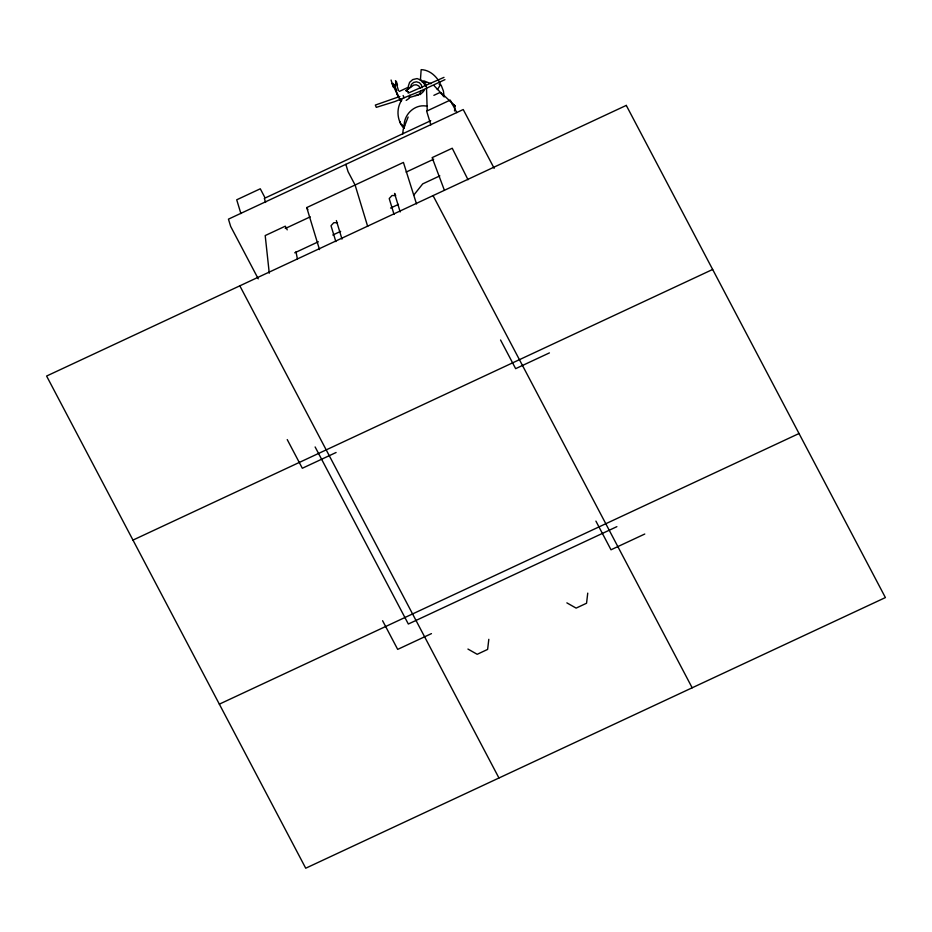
<?xml version="1.0" encoding="UTF-8"?>
<svg xmlns="http://www.w3.org/2000/svg" width="932" height="932" viewBox="0 0 932 932"><rect width="100%" height="100%" fill="white"/><g stroke="black" fill="none" stroke-linecap="round" stroke-linejoin="round"><path stroke-width="1.4" d="M420.379 80.571L421.159 69.644C429.337 69.888 436.013 75.818 439.846 82.668M454.513 110.955L455.061 105.864L444.844 96.252L439.706 92.618L433.881 95.332M488.811 639.317L487.622 649.418L477.196 654.299L467.934 649.056M587.743 593.125L586.554 603.237L576.127 608.107L566.866 602.864M402.612 134.278L403.265 129.303L408.134 117.013M404.22 123.851C405.245 112.737 416.185 103.545 427.369 106.295M408.286 86.35L409.591 82.366L412.725 79.581L417.093 78.568L421.579 80.35L425.866 86.175M410.499 87.189L411.42 84.381L413.645 82.412L416.569 81.806L419.412 82.738L421.404 84.952L422.021 87.841M420.868 90.905L420.017 93.41L418.06 95.017L409.346 97.511M394.399 86.991L396.356 81.364L397.498 85.127M423.512 91.383L423.978 90.089L423.221 91.394M401.995 99.724C395.925 108.392 396.927 120.566 403.882 128.395M406.422 91.359L408.833 87.06M421.963 81.853L423.792 80.828L431.062 83.705M413.715 195.184L422.72 183.872L439.822 175.88M419.948 94.715L423.07 91.942M406.329 90.532L413.738 85.068L416.278 84.789L418.713 85.919L420.39 88.156M444.948 79.651L419.773 91.371L394.888 101.553L376.295 107.366L375.34 105.071L399.84 96.474M418.456 94.749L415.462 95.46M406.177 100.4L409.125 98.349L409.8 95.204M399.409 91.394L408.239 87.27M430.724 120.706L264.35 198.376L265.585 202.442M319.513 249.59L306.745 207.568L403.428 162.436L416.511 203.945M285.274 228.503L310.228 216.853M406.107 172.094L433.683 159.209M294.71 252.817L318.348 241.772M332.794 235.027L340.669 231.357M390.578 208.057L398.465 204.376M132.973 540.094L712.654 269.465M336.091 452.498L302.329 468.26L287.231 439.589M549.414 352.902L515.652 368.664L500.554 339.994M219.346 704.149L799.027 433.52M616.879 526.662L408.333 624.021L315.121 446.952M431.446 633.62L397.684 649.383L382.586 620.712M644.769 534.024L611.008 549.787L595.909 521.116M443.993 77.368L408.193 93.118M439.1 84.23L440.475 83.857A20.935 10.45 -27.8 0 1 437.248 89.554M393.339 83.507L392.162 83.577L398.011 95.798L397.265 93.328M337.477 222.69L333.796 222.713L331.011 225.707L335.846 241.598M425.912 82.89L423.757 82.296L426.46 85.965M404.779 125.902L400.807 124.294L399.956 121.498M405.688 90.416L408.402 91.965L406.818 91.231M434.079 85.686L441.628 93.631M451.973 103.685L455.061 105.864M441.209 92.99L443.166 96.008M494.17 168.319L463.227 109.533L228.445 219.148L230.67 226.441L258.246 278.831M456.82 112.621L450.238 100.108L426.658 111.118L430.84 124.888M433.054 195.615L692.173 687.793M355.453 185.689L348.055 171.639L345.842 164.347M306.745 207.568L307.875 209.7M287.219 229.843L285.297 226.185L265.201 235.563L269.266 273.181M264.898 197.549L260.284 188.788L236.716 199.798L240.899 213.568M239.827 285.821L498.946 777.999M393.91 84.696L396.729 90.614M468.015 179.736L452.241 148.235L432.145 157.625L444.401 190.291M403.137 95.518L404.069 97.744M441.104 85.057L443.411 90.998L444.156 97.033M395.471 80.63L398.512 90.66M400.014 98.71L400.842 101.437L397.312 94.738L394.411 85.196M391.079 80.024L393.222 87.06M400.189 211.937L394.551 193.39L395.681 195.522L391.988 195.545L389.215 198.539L394.038 214.43M355.092 185.002L367.674 226.418M336.359 220.558L341.997 239.105M295.98 251.791L297.401 258.898M404.243 125.284L404.325 127.754M426.495 87.41L427.205 110.5M626.281 105.398L46.6 376.039L305.719 868.216L885.4 597.575L626.281 105.398"/></g></svg>
